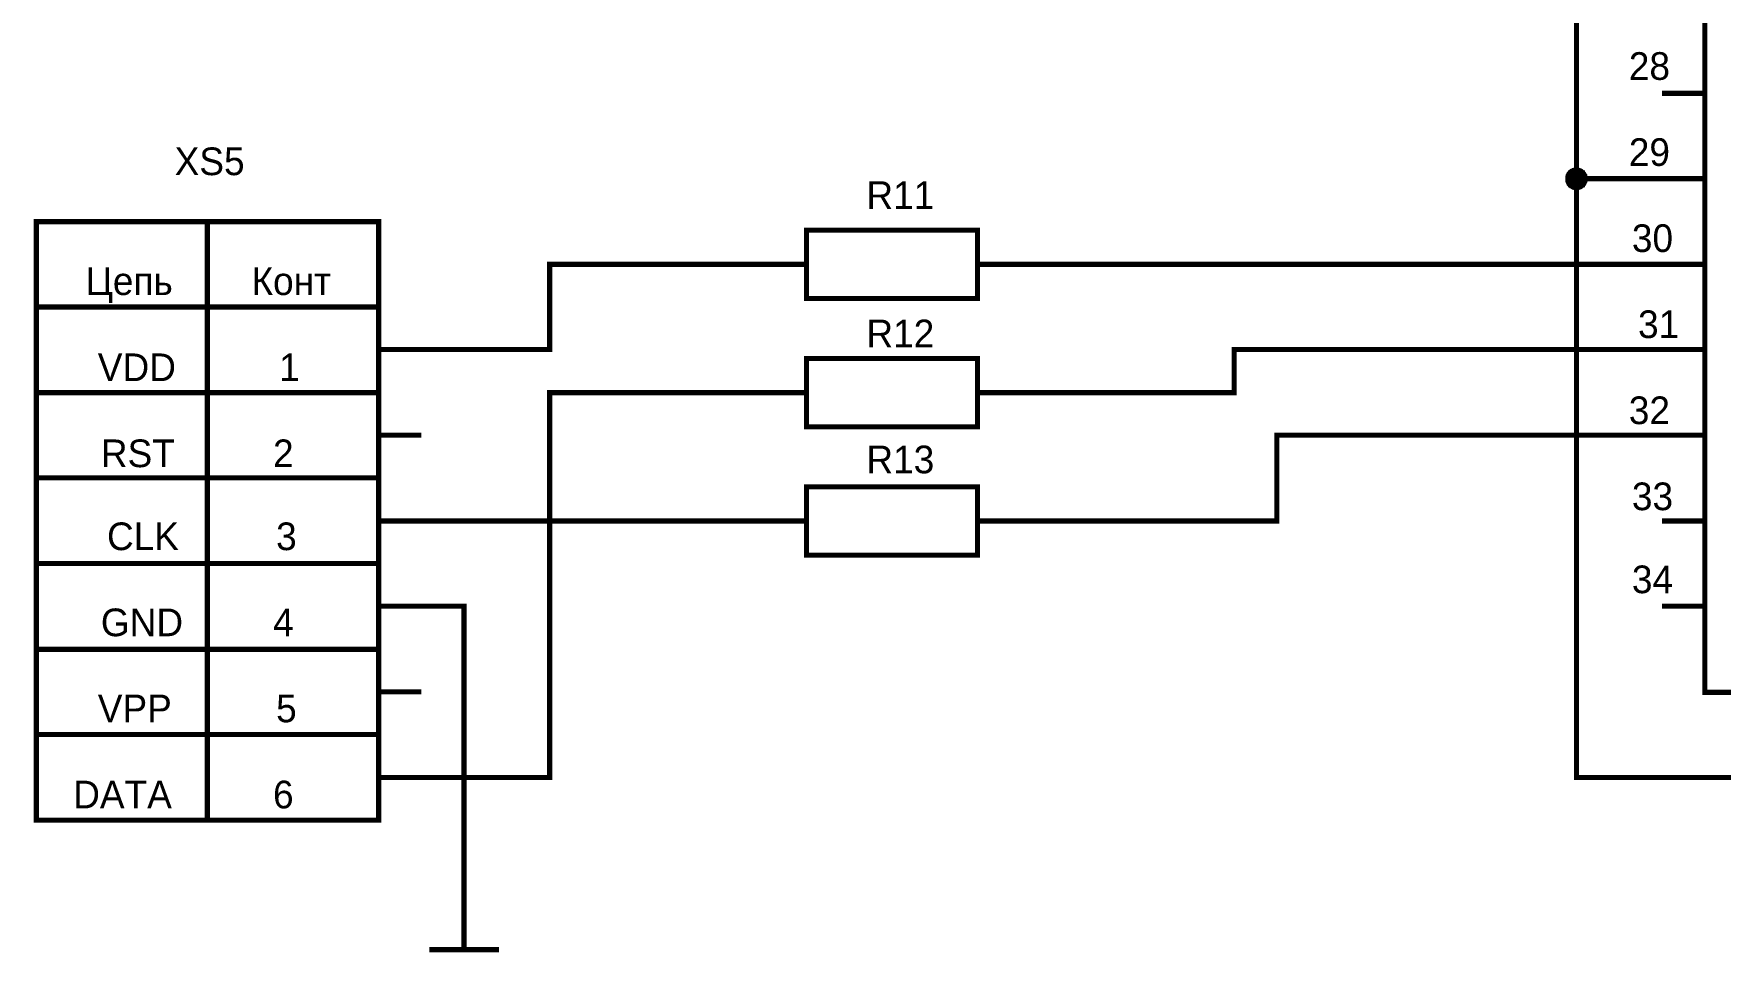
# Model space of a CAD drawing. Header units: millimetres. Extents: x 0 to 841, y 0 to 594.
# Drawn here: x 587.3 to 685.9, y 132.3 to 186 of the extents above; entities that cross this region are included whole.
import ezdxf

# ---------------------------------------------------------------- set-up
doc = ezdxf.new("R2010")
doc.units = ezdxf.units.MM
doc.layers.add('Sheet', color=255, linetype='Continuous')

msp = doc.modelspace()

# ---------------------------------------------------------------- linework, layer by layer
at = {"layer": 'Sheet', "const_width": 0.3}
for points in [[(685.008, 322.469), (742.5, 322.469), (742.5, 147.467), (685.008, 147.467), (685.008, 322.469)], [(587.496, 174.979), (607.506, 174.979), (607.506, 139.988), (587.496, 139.988), (587.496, 174.979)], [(632.502, 174.485), (642.495, 174.485), (642.495, 170.488), (632.502, 170.488), (632.502, 174.485)], [(632.502, 166.984), (642.495, 166.984), (642.495, 162.986), (632.502, 162.986), (632.502, 166.984)], [(632.502, 159.483), (642.495, 159.483), (642.495, 155.485), (632.502, 155.485), (632.502, 159.483)]]:
    msp.add_lwpolyline(points, close=True, dxfattribs=at)
at = {"layer": 'Sheet'}
for points, const_width in [([(682.493, 232.497), (682.493, 232.497), (677.507, 232.497), (677.507, 177.472), (677.507, 142.481), (754.987, 142.481)], 0.3), ([(684.986, 182.481), (682.493, 182.481)], 0.3), ([(676.991, 177.495), (676.991, 177.517), (676.991, 177.54), (676.991, 177.562), (676.991, 177.585), (677.013, 177.607), (677.013, 177.63), (677.013, 177.674), (677.036, 177.697), (677.036, 177.697), (677.058, 177.719), (677.058, 177.742), (677.08, 177.764), (677.08, 177.787), (677.103, 177.809), (677.125, 177.832), (677.148, 177.832), (677.148, 177.854), (677.17, 177.877), (677.193, 177.899), (677.215, 177.899), (677.238, 177.922), (677.26, 177.922), (677.283, 177.944), (677.283, 177.944), (677.305, 177.966), (677.35, 177.966), (677.372, 177.966), (677.395, 177.989), (677.417, 177.989), (677.44, 177.989), (677.462, 177.989), (677.485, 177.989)], 0.3), ([(676.991, 177.495), (676.991, 177.517), (676.991, 177.54), (676.991, 177.562), (676.991, 177.585), (677.013, 177.607), (677.013, 177.63), (677.013, 177.674), (677.036, 177.697), (677.036, 177.697), (677.058, 177.719), (677.058, 177.742), (677.08, 177.764), (677.08, 177.787), (677.103, 177.809), (677.125, 177.832), (677.148, 177.832), (677.148, 177.854), (677.17, 177.877), (677.193, 177.899), (677.215, 177.899), (677.238, 177.922), (677.26, 177.922), (677.283, 177.944), (677.283, 177.944), (677.305, 177.966), (677.35, 177.966), (677.372, 177.966), (677.395, 177.989), (677.417, 177.989), (677.44, 177.989), (677.462, 177.989), (677.485, 177.989)], 0.3), ([(676.991, 177.495), (676.991, 177.517), (676.991, 177.54), (676.991, 177.562), (676.991, 177.585), (677.013, 177.607), (677.013, 177.63), (677.013, 177.674), (677.036, 177.697), (677.036, 177.697), (677.058, 177.719), (677.058, 177.742), (677.08, 177.764), (677.08, 177.787), (677.103, 177.809), (677.125, 177.832), (677.148, 177.832), (677.148, 177.854), (677.17, 177.877), (677.193, 177.899), (677.215, 177.899), (677.238, 177.922), (677.26, 177.922), (677.283, 177.944), (677.283, 177.944), (677.305, 177.966), (677.35, 177.966), (677.372, 177.966), (677.395, 177.989), (677.417, 177.989), (677.44, 177.989), (677.462, 177.989), (677.485, 177.989)], 0.3), ([(676.991, 177.495), (676.991, 177.517), (676.991, 177.54), (676.991, 177.562), (676.991, 177.585), (677.013, 177.607), (677.013, 177.63), (677.013, 177.674), (677.036, 177.697), (677.036, 177.697), (677.058, 177.719), (677.058, 177.742), (677.08, 177.764), (677.08, 177.787), (677.103, 177.809), (677.125, 177.832), (677.148, 177.832), (677.148, 177.854), (677.17, 177.877), (677.193, 177.899), (677.215, 177.899), (677.238, 177.922), (677.26, 177.922), (677.283, 177.944), (677.283, 177.944), (677.305, 177.966), (677.35, 177.966), (677.372, 177.966), (677.395, 177.989), (677.417, 177.989), (677.44, 177.989), (677.462, 177.989), (677.485, 177.989)], 0.3), ([(677.485, 176.978), (677.462, 176.978), (677.44, 176.978), (677.417, 176.978), (677.395, 176.978), (677.372, 177.001), (677.35, 177.001), (677.305, 177.001), (677.283, 177.023), (677.283, 177.023), (677.26, 177.046), (677.238, 177.046), (677.215, 177.068), (677.193, 177.068), (677.17, 177.091), (677.148, 177.113), (677.148, 177.135), (677.125, 177.135), (677.103, 177.158), (677.08, 177.18), (677.08, 177.203), (677.058, 177.225), (677.058, 177.248), (677.036, 177.27), (677.036, 177.293), (677.013, 177.315), (677.013, 177.338), (677.013, 177.36), (676.991, 177.382), (676.991, 177.405), (676.991, 177.45), (676.991, 177.472), (676.991, 177.495)], 0.3), ([(676.991, 177.495), (676.991, 177.495)], 0.3), ([(677.485, 176.978), (677.462, 176.978), (677.44, 176.978), (677.417, 176.978), (677.395, 176.978), (677.372, 177.001), (677.35, 177.001), (677.305, 177.001), (677.283, 177.023), (677.283, 177.023), (677.26, 177.046), (677.238, 177.046), (677.215, 177.068), (677.193, 177.068), (677.17, 177.091), (677.148, 177.113), (677.148, 177.135), (677.125, 177.135), (677.103, 177.158), (677.08, 177.18), (677.08, 177.203), (677.058, 177.225), (677.058, 177.248), (677.036, 177.27), (677.036, 177.293), (677.013, 177.315), (677.013, 177.338), (677.013, 177.36), (676.991, 177.382), (676.991, 177.405), (676.991, 177.45), (676.991, 177.472), (676.991, 177.495)], 0.3), ([(676.991, 177.495), (676.991, 177.495)], 0.3), ([(677.485, 176.978), (677.462, 176.978), (677.44, 176.978), (677.417, 176.978), (677.395, 176.978), (677.372, 177.001), (677.35, 177.001), (677.305, 177.001), (677.283, 177.023), (677.283, 177.023), (677.26, 177.046), (677.238, 177.046), (677.215, 177.068), (677.193, 177.068), (677.17, 177.091), (677.148, 177.113), (677.148, 177.135), (677.125, 177.135), (677.103, 177.158), (677.08, 177.18), (677.08, 177.203), (677.058, 177.225), (677.058, 177.248), (677.036, 177.27), (677.036, 177.293), (677.013, 177.315), (677.013, 177.338), (677.013, 177.36), (676.991, 177.382), (676.991, 177.405), (676.991, 177.45), (676.991, 177.472), (676.991, 177.495)], 0.3), ([(676.991, 177.495), (676.991, 177.495)], 0.3), ([(677.485, 176.978), (677.462, 176.978), (677.44, 176.978), (677.417, 176.978), (677.395, 176.978), (677.372, 177.001), (677.35, 177.001), (677.305, 177.001), (677.283, 177.023), (677.283, 177.023), (677.26, 177.046), (677.238, 177.046), (677.215, 177.068), (677.193, 177.068), (677.17, 177.091), (677.148, 177.113), (677.148, 177.135), (677.125, 177.135), (677.103, 177.158), (677.08, 177.18), (677.08, 177.203), (677.058, 177.225), (677.058, 177.248), (677.036, 177.27), (677.036, 177.293), (677.013, 177.315), (677.013, 177.338), (677.013, 177.36), (676.991, 177.382), (676.991, 177.405), (676.991, 177.45), (676.991, 177.472), (676.991, 177.495)], 0.3), ([(676.991, 177.495), (676.991, 177.495)], 0.3), ([(676.991, 177.495), (676.991, 177.517), (676.991, 177.54), (676.991, 177.562), (676.991, 177.585), (677.013, 177.607), (677.013, 177.63), (677.013, 177.674), (677.036, 177.697), (677.036, 177.697), (677.058, 177.719), (677.058, 177.742), (677.08, 177.764), (677.08, 177.787), (677.103, 177.809), (677.125, 177.832), (677.148, 177.832), (677.148, 177.854), (677.17, 177.877), (677.193, 177.899), (677.215, 177.899), (677.238, 177.922), (677.26, 177.922), (677.283, 177.944), (677.283, 177.944), (677.305, 177.966), (677.35, 177.966), (677.372, 177.966), (677.395, 177.989), (677.417, 177.989), (677.44, 177.989), (677.462, 177.989), (677.485, 177.989)], 0.0991), ([(676.991, 177.495), (676.991, 177.517), (676.991, 177.54), (676.991, 177.562), (676.991, 177.585), (677.013, 177.607), (677.013, 177.63), (677.013, 177.674), (677.036, 177.697), (677.036, 177.697), (677.058, 177.719), (677.058, 177.742), (677.08, 177.764), (677.08, 177.787), (677.103, 177.809), (677.125, 177.832), (677.148, 177.832), (677.148, 177.854), (677.17, 177.877), (677.193, 177.899), (677.215, 177.899), (677.238, 177.922), (677.26, 177.922), (677.283, 177.944), (677.283, 177.944), (677.305, 177.966), (677.35, 177.966), (677.372, 177.966), (677.395, 177.989), (677.417, 177.989), (677.44, 177.989), (677.462, 177.989), (677.485, 177.989)], 0.0991), ([(676.991, 177.495), (676.991, 177.517), (676.991, 177.54), (676.991, 177.562), (676.991, 177.585), (677.013, 177.607), (677.013, 177.63), (677.013, 177.674), (677.036, 177.697), (677.036, 177.697), (677.058, 177.719), (677.058, 177.742), (677.08, 177.764), (677.08, 177.787), (677.103, 177.809), (677.125, 177.832), (677.148, 177.832), (677.148, 177.854), (677.17, 177.877), (677.193, 177.899), (677.215, 177.899), (677.238, 177.922), (677.26, 177.922), (677.283, 177.944), (677.283, 177.944), (677.305, 177.966), (677.35, 177.966), (677.372, 177.966), (677.395, 177.989), (677.417, 177.989), (677.44, 177.989), (677.462, 177.989), (677.485, 177.989)], 0.0991), ([(676.991, 177.495), (676.991, 177.517), (676.991, 177.54), (676.991, 177.562), (676.991, 177.585), (677.013, 177.607), (677.013, 177.63), (677.013, 177.674), (677.036, 177.697), (677.036, 177.697), (677.058, 177.719), (677.058, 177.742), (677.08, 177.764), (677.08, 177.787), (677.103, 177.809), (677.125, 177.832), (677.148, 177.832), (677.148, 177.854), (677.17, 177.877), (677.193, 177.899), (677.215, 177.899), (677.238, 177.922), (677.26, 177.922), (677.283, 177.944), (677.283, 177.944), (677.305, 177.966), (677.35, 177.966), (677.372, 177.966), (677.395, 177.989), (677.417, 177.989), (677.44, 177.989), (677.462, 177.989), (677.485, 177.989)], 0.0991), ([(677.485, 176.978), (677.462, 176.978), (677.44, 176.978), (677.417, 176.978), (677.395, 176.978), (677.372, 177.001), (677.35, 177.001), (677.305, 177.001), (677.283, 177.023), (677.283, 177.023), (677.26, 177.046), (677.238, 177.046), (677.215, 177.068), (677.193, 177.068), (677.17, 177.091), (677.148, 177.113), (677.148, 177.135), (677.125, 177.135), (677.103, 177.158), (677.08, 177.18), (677.08, 177.203), (677.058, 177.225), (677.058, 177.248), (677.036, 177.27), (677.036, 177.293), (677.013, 177.315), (677.013, 177.338), (677.013, 177.36), (676.991, 177.382), (676.991, 177.405), (676.991, 177.45), (676.991, 177.472), (676.991, 177.495)], 0.0991), ([(676.991, 177.495), (676.991, 177.495)], 0.0991), ([(677.485, 176.978), (677.462, 176.978), (677.44, 176.978), (677.417, 176.978), (677.395, 176.978), (677.372, 177.001), (677.35, 177.001), (677.305, 177.001), (677.283, 177.023), (677.283, 177.023), (677.26, 177.046), (677.238, 177.046), (677.215, 177.068), (677.193, 177.068), (677.17, 177.091), (677.148, 177.113), (677.148, 177.135), (677.125, 177.135), (677.103, 177.158), (677.08, 177.18), (677.08, 177.203), (677.058, 177.225), (677.058, 177.248), (677.036, 177.27), (677.036, 177.293), (677.013, 177.315), (677.013, 177.338), (677.013, 177.36), (676.991, 177.382), (676.991, 177.405), (676.991, 177.45), (676.991, 177.472), (676.991, 177.495)], 0.0991), ([(676.991, 177.495), (676.991, 177.495)], 0.0991), ([(677.485, 176.978), (677.462, 176.978), (677.44, 176.978), (677.417, 176.978), (677.395, 176.978), (677.372, 177.001), (677.35, 177.001), (677.305, 177.001), (677.283, 177.023), (677.283, 177.023), (677.26, 177.046), (677.238, 177.046), (677.215, 177.068), (677.193, 177.068), (677.17, 177.091), (677.148, 177.113), (677.148, 177.135), (677.125, 177.135), (677.103, 177.158), (677.08, 177.18), (677.08, 177.203), (677.058, 177.225), (677.058, 177.248), (677.036, 177.27), (677.036, 177.293), (677.013, 177.315), (677.013, 177.338), (677.013, 177.36), (676.991, 177.382), (676.991, 177.405), (676.991, 177.45), (676.991, 177.472), (676.991, 177.495)], 0.0991), ([(676.991, 177.495), (676.991, 177.495)], 0.0991), ([(677.485, 176.978), (677.462, 176.978), (677.44, 176.978), (677.417, 176.978), (677.395, 176.978), (677.372, 177.001), (677.35, 177.001), (677.305, 177.001), (677.283, 177.023), (677.283, 177.023), (677.26, 177.046), (677.238, 177.046), (677.215, 177.068), (677.193, 177.068), (677.17, 177.091), (677.148, 177.113), (677.148, 177.135), (677.125, 177.135), (677.103, 177.158), (677.08, 177.18), (677.08, 177.203), (677.058, 177.225), (677.058, 177.248), (677.036, 177.27), (677.036, 177.293), (677.013, 177.315), (677.013, 177.338), (677.013, 177.36), (676.991, 177.382), (676.991, 177.405), (676.991, 177.45), (676.991, 177.472), (676.991, 177.495)], 0.0991), ([(676.991, 177.495), (676.991, 177.495)], 0.0991), ([(677.485, 177.989), (677.485, 177.989)], 0.3), ([(677.485, 177.989), (677.507, 177.989), (677.53, 177.989), (677.575, 177.989), (677.597, 177.989), (677.619, 177.966), (677.642, 177.966), (677.664, 177.966), (677.687, 177.944), (677.709, 177.944), (677.732, 177.922), (677.754, 177.922), (677.777, 177.899), (677.799, 177.899), (677.822, 177.877), (677.844, 177.854), (677.844, 177.832), (677.866, 177.832), (677.889, 177.809), (677.911, 177.787), (677.911, 177.764), (677.934, 177.742), (677.934, 177.719), (677.956, 177.697), (677.956, 177.697), (677.979, 177.674), (677.979, 177.63), (677.979, 177.607), (678.001, 177.585), (678.001, 177.562), (678.001, 177.54), (678.001, 177.517), (678.001, 177.495)], 0.3), ([(677.485, 177.989), (677.485, 177.989)], 0.3), ([(677.485, 177.989), (677.507, 177.989), (677.53, 177.989), (677.575, 177.989), (677.597, 177.989), (677.619, 177.966), (677.642, 177.966), (677.664, 177.966), (677.687, 177.944), (677.709, 177.944), (677.732, 177.922), (677.754, 177.922), (677.777, 177.899), (677.799, 177.899), (677.822, 177.877), (677.844, 177.854), (677.844, 177.832), (677.866, 177.832), (677.889, 177.809), (677.911, 177.787), (677.911, 177.764), (677.934, 177.742), (677.934, 177.719), (677.956, 177.697), (677.956, 177.697), (677.979, 177.674), (677.979, 177.63), (677.979, 177.607), (678.001, 177.585), (678.001, 177.562), (678.001, 177.54), (678.001, 177.517), (678.001, 177.495)], 0.3), ([(677.485, 177.989), (677.485, 177.989)], 0.3), ([(677.485, 177.989), (677.507, 177.989), (677.53, 177.989), (677.575, 177.989), (677.597, 177.989), (677.619, 177.966), (677.642, 177.966), (677.664, 177.966), (677.687, 177.944), (677.709, 177.944), (677.732, 177.922), (677.754, 177.922), (677.777, 177.899), (677.799, 177.899), (677.822, 177.877), (677.844, 177.854), (677.844, 177.832), (677.866, 177.832), (677.889, 177.809), (677.911, 177.787), (677.911, 177.764), (677.934, 177.742), (677.934, 177.719), (677.956, 177.697), (677.956, 177.697), (677.979, 177.674), (677.979, 177.63), (677.979, 177.607), (678.001, 177.585), (678.001, 177.562), (678.001, 177.54), (678.001, 177.517), (678.001, 177.495)], 0.3), ([(677.485, 177.989), (677.485, 177.989)], 0.3), ([(677.485, 177.989), (677.507, 177.989), (677.53, 177.989), (677.575, 177.989), (677.597, 177.989), (677.619, 177.966), (677.642, 177.966), (677.664, 177.966), (677.687, 177.944), (677.709, 177.944), (677.732, 177.922), (677.754, 177.922), (677.777, 177.899), (677.799, 177.899), (677.822, 177.877), (677.844, 177.854), (677.844, 177.832), (677.866, 177.832), (677.889, 177.809), (677.911, 177.787), (677.911, 177.764), (677.934, 177.742), (677.934, 177.719), (677.956, 177.697), (677.956, 177.697), (677.979, 177.674), (677.979, 177.63), (677.979, 177.607), (678.001, 177.585), (678.001, 177.562), (678.001, 177.54), (678.001, 177.517), (678.001, 177.495)], 0.3), ([(678.001, 177.495), (678.001, 177.472), (678.001, 177.45), (678.001, 177.405), (678.001, 177.382), (677.979, 177.36), (677.979, 177.338), (677.979, 177.315), (677.956, 177.293), (677.956, 177.27), (677.934, 177.248), (677.934, 177.225), (677.911, 177.203), (677.911, 177.18), (677.889, 177.158), (677.866, 177.135), (677.844, 177.135), (677.844, 177.113), (677.822, 177.091), (677.799, 177.068), (677.777, 177.068), (677.754, 177.046), (677.732, 177.046), (677.709, 177.023), (677.687, 177.023), (677.664, 177.001), (677.642, 177.001), (677.619, 177.001), (677.597, 176.978), (677.575, 176.978), (677.53, 176.978), (677.507, 176.978), (677.485, 176.978)], 0.3), ([(682.493, 177.495), (677.485, 177.495)], 0.3), ([(678.001, 177.495), (678.001, 177.472), (678.001, 177.45), (678.001, 177.405), (678.001, 177.382), (677.979, 177.36), (677.979, 177.338), (677.979, 177.315), (677.956, 177.293), (677.956, 177.27), (677.934, 177.248), (677.934, 177.225), (677.911, 177.203), (677.911, 177.18), (677.889, 177.158), (677.866, 177.135), (677.844, 177.135), (677.844, 177.113), (677.822, 177.091), (677.799, 177.068), (677.777, 177.068), (677.754, 177.046), (677.732, 177.046), (677.709, 177.023), (677.687, 177.023), (677.664, 177.001), (677.642, 177.001), (677.619, 177.001), (677.597, 176.978), (677.575, 176.978), (677.53, 176.978), (677.507, 176.978), (677.485, 176.978)], 0.3), ([(678.001, 177.495), (678.001, 177.472), (678.001, 177.45), (678.001, 177.405), (678.001, 177.382), (677.979, 177.36), (677.979, 177.338), (677.979, 177.315), (677.956, 177.293), (677.956, 177.27), (677.934, 177.248), (677.934, 177.225), (677.911, 177.203), (677.911, 177.18), (677.889, 177.158), (677.866, 177.135), (677.844, 177.135), (677.844, 177.113), (677.822, 177.091), (677.799, 177.068), (677.777, 177.068), (677.754, 177.046), (677.732, 177.046), (677.709, 177.023), (677.687, 177.023), (677.664, 177.001), (677.642, 177.001), (677.619, 177.001), (677.597, 176.978), (677.575, 176.978), (677.53, 176.978), (677.507, 176.978), (677.485, 176.978)], 0.3), ([(678.001, 177.495), (678.001, 177.472), (678.001, 177.45), (678.001, 177.405), (678.001, 177.382), (677.979, 177.36), (677.979, 177.338), (677.979, 177.315), (677.956, 177.293), (677.956, 177.27), (677.934, 177.248), (677.934, 177.225), (677.911, 177.203), (677.911, 177.18), (677.889, 177.158), (677.866, 177.135), (677.844, 177.135), (677.844, 177.113), (677.822, 177.091), (677.799, 177.068), (677.777, 177.068), (677.754, 177.046), (677.732, 177.046), (677.709, 177.023), (677.687, 177.023), (677.664, 177.001), (677.642, 177.001), (677.619, 177.001), (677.597, 176.978), (677.575, 176.978), (677.53, 176.978), (677.507, 176.978), (677.485, 176.978)], 0.3), ([(677.485, 177.989), (677.485, 177.989)], 0.0991), ([(677.485, 177.989), (677.507, 177.989), (677.53, 177.989), (677.575, 177.989), (677.597, 177.989), (677.619, 177.966), (677.642, 177.966), (677.664, 177.966), (677.687, 177.944), (677.709, 177.944), (677.732, 177.922), (677.754, 177.922), (677.777, 177.899), (677.799, 177.899), (677.822, 177.877), (677.844, 177.854), (677.844, 177.832), (677.866, 177.832), (677.889, 177.809), (677.911, 177.787), (677.911, 177.764), (677.934, 177.742), (677.934, 177.719), (677.956, 177.697), (677.956, 177.697), (677.979, 177.674), (677.979, 177.63), (677.979, 177.607), (678.001, 177.585), (678.001, 177.562), (678.001, 177.54), (678.001, 177.517), (678.001, 177.495)], 0.0991), ([(677.485, 177.989), (677.485, 177.989)], 0.0991), ([(677.485, 177.989), (677.507, 177.989), (677.53, 177.989), (677.575, 177.989), (677.597, 177.989), (677.619, 177.966), (677.642, 177.966), (677.664, 177.966), (677.687, 177.944), (677.709, 177.944), (677.732, 177.922), (677.754, 177.922), (677.777, 177.899), (677.799, 177.899), (677.822, 177.877), (677.844, 177.854), (677.844, 177.832), (677.866, 177.832), (677.889, 177.809), (677.911, 177.787), (677.911, 177.764), (677.934, 177.742), (677.934, 177.719), (677.956, 177.697), (677.956, 177.697), (677.979, 177.674), (677.979, 177.63), (677.979, 177.607), (678.001, 177.585), (678.001, 177.562), (678.001, 177.54), (678.001, 177.517), (678.001, 177.495)], 0.0991), ([(677.485, 177.989), (677.485, 177.989)], 0.0991), ([(677.485, 177.989), (677.507, 177.989), (677.53, 177.989), (677.575, 177.989), (677.597, 177.989), (677.619, 177.966), (677.642, 177.966), (677.664, 177.966), (677.687, 177.944), (677.709, 177.944), (677.732, 177.922), (677.754, 177.922), (677.777, 177.899), (677.799, 177.899), (677.822, 177.877), (677.844, 177.854), (677.844, 177.832), (677.866, 177.832), (677.889, 177.809), (677.911, 177.787), (677.911, 177.764), (677.934, 177.742), (677.934, 177.719), (677.956, 177.697), (677.956, 177.697), (677.979, 177.674), (677.979, 177.63), (677.979, 177.607), (678.001, 177.585), (678.001, 177.562), (678.001, 177.54), (678.001, 177.517), (678.001, 177.495)], 0.0991), ([(677.485, 177.989), (677.485, 177.989)], 0.0991), ([(677.485, 177.989), (677.507, 177.989), (677.53, 177.989), (677.575, 177.989), (677.597, 177.989), (677.619, 177.966), (677.642, 177.966), (677.664, 177.966), (677.687, 177.944), (677.709, 177.944), (677.732, 177.922), (677.754, 177.922), (677.777, 177.899), (677.799, 177.899), (677.822, 177.877), (677.844, 177.854), (677.844, 177.832), (677.866, 177.832), (677.889, 177.809), (677.911, 177.787), (677.911, 177.764), (677.934, 177.742), (677.934, 177.719), (677.956, 177.697), (677.956, 177.697), (677.979, 177.674), (677.979, 177.63), (677.979, 177.607), (678.001, 177.585), (678.001, 177.562), (678.001, 177.54), (678.001, 177.517), (678.001, 177.495)], 0.0991), ([(678.001, 177.495), (678.001, 177.472), (678.001, 177.45), (678.001, 177.405), (678.001, 177.382), (677.979, 177.36), (677.979, 177.338), (677.979, 177.315), (677.956, 177.293), (677.956, 177.27), (677.934, 177.248), (677.934, 177.225), (677.911, 177.203), (677.911, 177.18), (677.889, 177.158), (677.866, 177.135), (677.844, 177.135), (677.844, 177.113), (677.822, 177.091), (677.799, 177.068), (677.777, 177.068), (677.754, 177.046), (677.732, 177.046), (677.709, 177.023), (677.687, 177.023), (677.664, 177.001), (677.642, 177.001), (677.619, 177.001), (677.597, 176.978), (677.575, 176.978), (677.53, 176.978), (677.507, 176.978), (677.485, 176.978)], 0.0991), ([(678.001, 177.495), (678.001, 177.472), (678.001, 177.45), (678.001, 177.405), (678.001, 177.382), (677.979, 177.36), (677.979, 177.338), (677.979, 177.315), (677.956, 177.293), (677.956, 177.27), (677.934, 177.248), (677.934, 177.225), (677.911, 177.203), (677.911, 177.18), (677.889, 177.158), (677.866, 177.135), (677.844, 177.135), (677.844, 177.113), (677.822, 177.091), (677.799, 177.068), (677.777, 177.068), (677.754, 177.046), (677.732, 177.046), (677.709, 177.023), (677.687, 177.023), (677.664, 177.001), (677.642, 177.001), (677.619, 177.001), (677.597, 176.978), (677.575, 176.978), (677.53, 176.978), (677.507, 176.978), (677.485, 176.978)], 0.0991), ([(678.001, 177.495), (678.001, 177.472), (678.001, 177.45), (678.001, 177.405), (678.001, 177.382), (677.979, 177.36), (677.979, 177.338), (677.979, 177.315), (677.956, 177.293), (677.956, 177.27), (677.934, 177.248), (677.934, 177.225), (677.911, 177.203), (677.911, 177.18), (677.889, 177.158), (677.866, 177.135), (677.844, 177.135), (677.844, 177.113), (677.822, 177.091), (677.799, 177.068), (677.777, 177.068), (677.754, 177.046), (677.732, 177.046), (677.709, 177.023), (677.687, 177.023), (677.664, 177.001), (677.642, 177.001), (677.619, 177.001), (677.597, 176.978), (677.575, 176.978), (677.53, 176.978), (677.507, 176.978), (677.485, 176.978)], 0.0991), ([(678.001, 177.495), (678.001, 177.472), (678.001, 177.45), (678.001, 177.405), (678.001, 177.382), (677.979, 177.36), (677.979, 177.338), (677.979, 177.315), (677.956, 177.293), (677.956, 177.27), (677.934, 177.248), (677.934, 177.225), (677.911, 177.203), (677.911, 177.18), (677.889, 177.158), (677.866, 177.135), (677.844, 177.135), (677.844, 177.113), (677.822, 177.091), (677.799, 177.068), (677.777, 177.068), (677.754, 177.046), (677.732, 177.046), (677.709, 177.023), (677.687, 177.023), (677.664, 177.001), (677.642, 177.001), (677.619, 177.001), (677.597, 176.978), (677.575, 176.978), (677.53, 176.978), (677.507, 176.978), (677.485, 176.978)], 0.0991), ([(678.001, 177.495), (678.001, 177.495), (678.001, 177.495), (678.001, 177.495), (678.001, 177.495), (678.001, 177.495), (678.001, 177.495), (678.001, 177.495), (678.001, 177.495), (678.001, 177.495), (678.001, 177.495), (678.001, 177.495), (678.001, 177.495), (678.001, 177.495), (678.001, 177.495), (678.001, 177.495), (678.001, 177.495), (678.001, 177.495), (678.001, 177.495), (678.001, 177.495), (678.001, 177.495), (678.001, 177.495), (678.001, 177.495), (678.001, 177.495), (678.001, 177.495), (678.001, 177.495), (678.001, 177.495), (678.001, 177.495), (678.001, 177.495), (678.001, 177.495), (678.001, 177.495), (678.001, 177.495), (678.001, 177.495)], 0.3), ([(678.001, 177.495), (678.001, 177.495)], 0.3), ([(678.001, 177.495), (678.001, 177.495), (678.001, 177.495), (678.001, 177.495), (678.001, 177.495), (678.001, 177.495), (678.001, 177.495), (678.001, 177.495), (678.001, 177.495), (678.001, 177.495), (678.001, 177.495), (678.001, 177.495), (678.001, 177.495), (678.001, 177.495), (678.001, 177.495), (678.001, 177.495), (678.001, 177.495), (678.001, 177.495), (678.001, 177.495), (678.001, 177.495), (678.001, 177.495), (678.001, 177.495), (678.001, 177.495), (678.001, 177.495), (678.001, 177.495), (678.001, 177.495), (678.001, 177.495), (678.001, 177.495), (678.001, 177.495), (678.001, 177.495), (678.001, 177.495), (678.001, 177.495), (678.001, 177.495)], 0.3), ([(678.001, 177.495), (678.001, 177.495)], 0.3), ([(678.001, 177.495), (678.001, 177.495), (678.001, 177.495), (678.001, 177.495), (678.001, 177.495), (678.001, 177.495), (678.001, 177.495), (678.001, 177.495), (678.001, 177.495), (678.001, 177.495), (678.001, 177.495), (678.001, 177.495), (678.001, 177.495), (678.001, 177.495), (678.001, 177.495), (678.001, 177.495), (678.001, 177.495), (678.001, 177.495), (678.001, 177.495), (678.001, 177.495), (678.001, 177.495), (678.001, 177.495), (678.001, 177.495), (678.001, 177.495), (678.001, 177.495), (678.001, 177.495), (678.001, 177.495), (678.001, 177.495), (678.001, 177.495), (678.001, 177.495), (678.001, 177.495), (678.001, 177.495), (678.001, 177.495)], 0.3), ([(678.001, 177.495), (678.001, 177.495)], 0.3), ([(678.001, 177.495), (678.001, 177.495), (678.001, 177.495), (678.001, 177.495), (678.001, 177.495), (678.001, 177.495), (678.001, 177.495), (678.001, 177.495), (678.001, 177.495), (678.001, 177.495), (678.001, 177.495), (678.001, 177.495), (678.001, 177.495), (678.001, 177.495), (678.001, 177.495), (678.001, 177.495), (678.001, 177.495), (678.001, 177.495), (678.001, 177.495), (678.001, 177.495), (678.001, 177.495), (678.001, 177.495), (678.001, 177.495), (678.001, 177.495), (678.001, 177.495), (678.001, 177.495), (678.001, 177.495), (678.001, 177.495), (678.001, 177.495), (678.001, 177.495), (678.001, 177.495), (678.001, 177.495), (678.001, 177.495)], 0.3), ([(678.001, 177.495), (678.001, 177.495)], 0.3), ([(678.001, 177.495), (678.001, 177.495), (678.001, 177.495), (678.001, 177.495), (678.001, 177.495), (678.001, 177.495), (678.001, 177.495), (678.001, 177.495), (678.001, 177.495), (678.001, 177.495), (678.001, 177.495), (678.001, 177.495), (678.001, 177.495), (678.001, 177.495), (678.001, 177.495), (678.001, 177.495), (678.001, 177.495), (678.001, 177.495), (678.001, 177.495), (678.001, 177.495), (678.001, 177.495), (678.001, 177.495), (678.001, 177.495), (678.001, 177.495), (678.001, 177.495), (678.001, 177.495), (678.001, 177.495), (678.001, 177.495), (678.001, 177.495), (678.001, 177.495), (678.001, 177.495), (678.001, 177.495), (678.001, 177.495)], 0.0991), ([(678.001, 177.495), (678.001, 177.495)], 0.0991), ([(678.001, 177.495), (678.001, 177.495), (678.001, 177.495), (678.001, 177.495), (678.001, 177.495), (678.001, 177.495), (678.001, 177.495), (678.001, 177.495), (678.001, 177.495), (678.001, 177.495), (678.001, 177.495), (678.001, 177.495), (678.001, 177.495), (678.001, 177.495), (678.001, 177.495), (678.001, 177.495), (678.001, 177.495), (678.001, 177.495), (678.001, 177.495), (678.001, 177.495), (678.001, 177.495), (678.001, 177.495), (678.001, 177.495), (678.001, 177.495), (678.001, 177.495), (678.001, 177.495), (678.001, 177.495), (678.001, 177.495), (678.001, 177.495), (678.001, 177.495), (678.001, 177.495), (678.001, 177.495), (678.001, 177.495)], 0.0991), ([(678.001, 177.495), (678.001, 177.495)], 0.0991), ([(678.001, 177.495), (678.001, 177.495), (678.001, 177.495), (678.001, 177.495), (678.001, 177.495), (678.001, 177.495), (678.001, 177.495), (678.001, 177.495), (678.001, 177.495), (678.001, 177.495), (678.001, 177.495), (678.001, 177.495), (678.001, 177.495), (678.001, 177.495), (678.001, 177.495), (678.001, 177.495), (678.001, 177.495), (678.001, 177.495), (678.001, 177.495), (678.001, 177.495), (678.001, 177.495), (678.001, 177.495), (678.001, 177.495), (678.001, 177.495), (678.001, 177.495), (678.001, 177.495), (678.001, 177.495), (678.001, 177.495), (678.001, 177.495), (678.001, 177.495), (678.001, 177.495), (678.001, 177.495), (678.001, 177.495)], 0.0991), ([(678.001, 177.495), (678.001, 177.495)], 0.0991), ([(678.001, 177.495), (678.001, 177.495), (678.001, 177.495), (678.001, 177.495), (678.001, 177.495), (678.001, 177.495), (678.001, 177.495), (678.001, 177.495), (678.001, 177.495), (678.001, 177.495), (678.001, 177.495), (678.001, 177.495), (678.001, 177.495), (678.001, 177.495), (678.001, 177.495), (678.001, 177.495), (678.001, 177.495), (678.001, 177.495), (678.001, 177.495), (678.001, 177.495), (678.001, 177.495), (678.001, 177.495), (678.001, 177.495), (678.001, 177.495), (678.001, 177.495), (678.001, 177.495), (678.001, 177.495), (678.001, 177.495), (678.001, 177.495), (678.001, 177.495), (678.001, 177.495), (678.001, 177.495), (678.001, 177.495)], 0.0991), ([(678.001, 177.495), (678.001, 177.495)], 0.0991), ([(684.986, 177.495), (682.493, 177.495)], 0.3), ([(597.49, 174.979), (597.49, 139.988)], 0.3), ([(630.009, 172.486), (617.5, 172.486), (617.5, 167.5), (609.999, 167.5)], 0.3), ([(632.502, 172.486), (630.009, 172.486)], 0.3), ([(642.495, 172.486), (644.988, 172.486)], 0.3), ([(682.493, 172.486), (644.988, 172.486)], 0.3), ([(684.986, 172.486), (682.493, 172.486)], 0.3), ([(607.506, 169.993), (587.496, 169.993)], 0.3), ([(607.506, 167.5), (609.999, 167.5)], 0.3), ([(682.493, 167.5), (657.497, 167.5), (657.497, 164.985), (644.988, 164.985)], 0.3), ([(684.986, 167.5), (682.493, 167.5)], 0.3), ([(607.506, 164.985), (587.496, 164.985)], 0.3), ([(630.009, 164.985), (617.5, 164.985), (617.5, 142.481), (609.999, 142.481)], 0.3), ([(632.502, 164.985), (630.009, 164.985)], 0.3), ([(642.495, 164.985), (644.988, 164.985)], 0.3), ([(607.506, 162.492), (609.999, 162.492)], 0.3), ([(682.493, 162.492), (659.99, 162.492), (659.99, 157.484), (644.988, 157.484)], 0.3), ([(684.986, 162.492), (682.493, 162.492)], 0.3), ([(607.506, 159.999), (587.496, 159.999)], 0.3), ([(607.506, 157.484), (609.999, 157.484)], 0.3), ([(630.009, 157.484), (609.999, 157.484)], 0.3), ([(632.502, 157.484), (630.009, 157.484)], 0.3), ([(642.495, 157.484), (644.988, 157.484)], 0.3), ([(684.986, 157.484), (682.493, 157.484)], 0.3), ([(607.506, 154.991), (587.496, 154.991)], 0.3), ([(607.506, 152.498), (609.999, 152.498)], 0.3), ([(609.999, 152.498), (612.492, 152.498), (612.492, 137.495)], 0.3), ([(684.986, 152.498), (682.493, 152.498)], 0.3), ([(607.506, 149.982), (587.496, 149.982)], 0.3), ([(607.506, 147.489), (609.999, 147.489)], 0.3), ([(607.506, 144.996), (587.496, 144.996)], 0.3), ([(607.506, 142.481), (609.999, 142.481)], 0.3), ([(612.492, 137.495), (612.492, 132.419)], 0.3), ([(610.471, 132.419), (614.535, 132.419)], 0.3)]:
    msp.add_lwpolyline(points, dxfattribs=dict(at, const_width=const_width))
at = {"layer": 'Sheet', "const_width": 0.508}
msp.add_lwpolyline([(677.246, 177.5, 1), (677.754, 177.5, 1)], format="xyb", close=True, dxfattribs=at)

# ---------------------------------------------------------------- texts
at = {"layer": 'Sheet'}
for s, height, p in [('28', 1.6171, (680.561, 183.267)), ('29', 1.6171, (680.561, 178.236)), ('XS5', 1.6171, (595.581, 177.697)), ('R11', 1.6171, (636.005, 175.721)), ('30', 1.6171, (680.741, 173.205)), ('Цепь', 1.6171, (590.371, 170.69)), ('Конт', 1.6171, (600.073, 170.69)), ('31', 1.6171, (681.1, 168.174)), ('R12', 1.6171, (636.005, 167.635)), ('VDD', 1.6171, (591.09, 165.659)), ('1', 1.617, (601.69, 165.659)), ('32', 1.6171, (680.561, 163.143)), ('RST', 1.6171, (591.269, 160.628)), ('2', 1.617, (601.33, 160.628)), ('R13', 1.6171, (636.005, 160.269)), ('33', 1.6171, (680.741, 158.113)), ('CLK', 1.6171, (591.628, 155.777)), ('3', 1.617, (601.51, 155.777)), ('34', 1.6171, (680.741, 153.261)), ('GND', 1.6171, (591.269, 150.746)), ('4', 1.617, (601.33, 150.746)), ('VPP', 1.6171, (591.09, 145.715)), ('5', 1.617, (601.51, 145.715)), ('DATA', 1.6171, (589.652, 140.684)), ('6', 1.617, (601.33, 140.684))]:
    msp.add_text(s, height=height, dxfattribs=at).set_placement(p)

doc.saveas('drawing.dxf')
